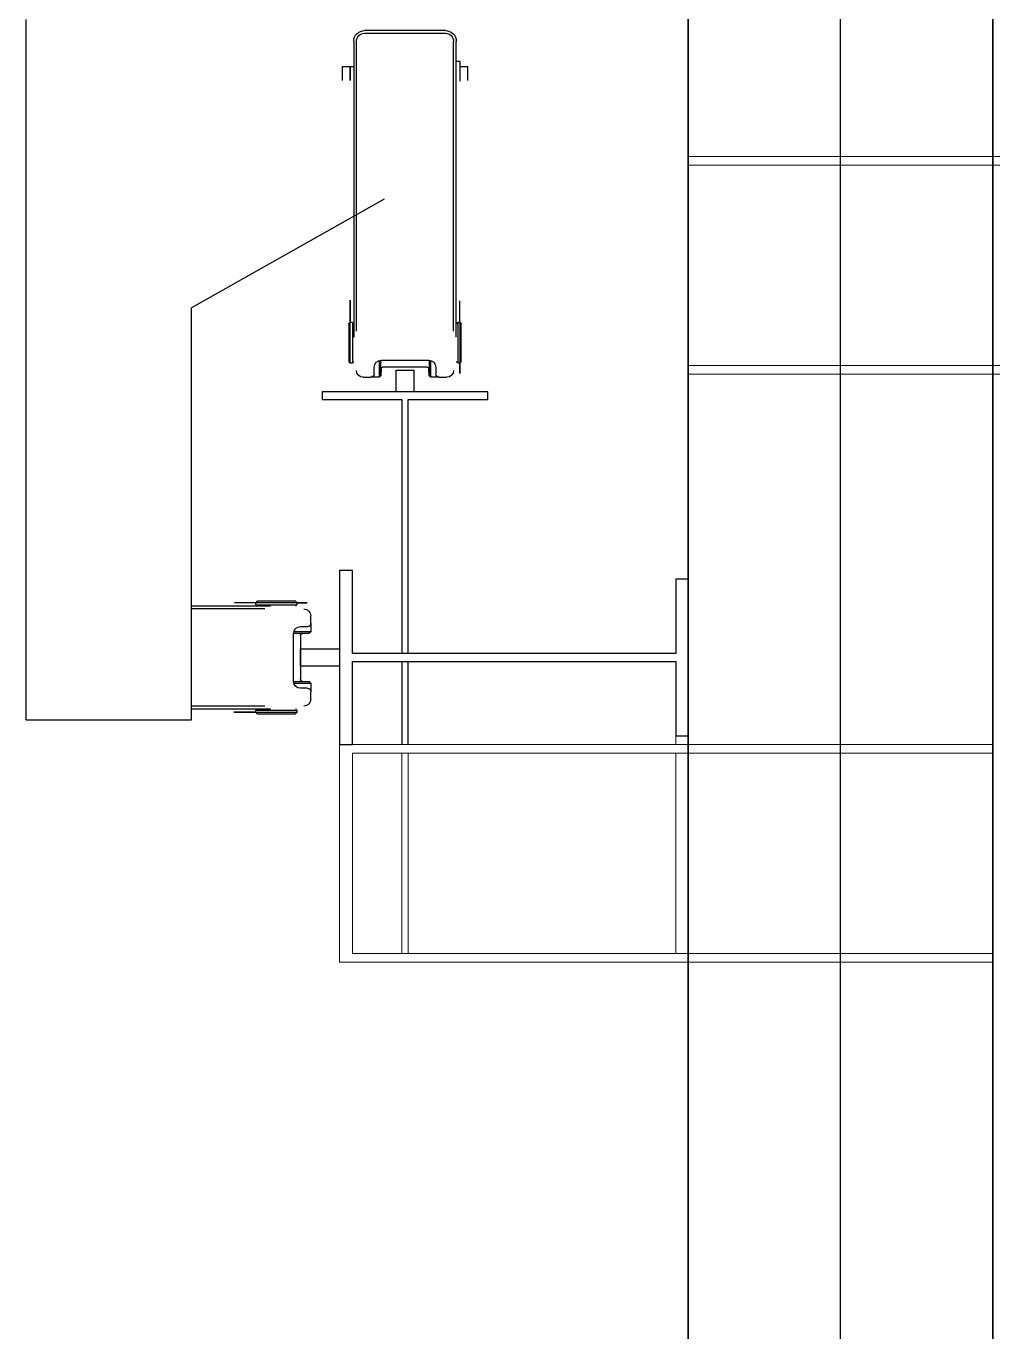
# Model space of a CAD drawing. Extents: x -1899985 to -450366, y 556196 to 2151267.
# Drawn here: x -1073765 to -1071545, y 572874 to 575872 of the extents above; entities that cross this region are included whole.
import ezdxf

# ---------------------------------------------------------------- set-up
doc = ezdxf.new("R2010")
doc.units = 0
doc.header["$LTSCALE"] = 1000
doc.header["$MEASUREMENT"] = 0
doc.linetypes.add('DOTE', pattern=[2.42, 2, -0.2, 0.02, -0.2])
doc.linetypes.add('HIDDEN', pattern=[0.375, 0.25, -0.125])
for name, color, linetype in [('A-AXIS-DOTE', 14, 'DOTE'), ('A-LIN-V', 9, 'Continuous'), ('COLUMN', 9, 'Continuous'), ('CRANE', 11, 'HIDDEN'), ('FAG16-10.01MA1-被', 7, 'Continuous'), ('FAG16-10.02MA1-被', 7, 'Continuous'), ('FAG16-10MA1-端梁结构', 7, 'Continuous'), ('FAG16-20.02MA1-轴', 7, 'Continuous'), ('FHSGH10105-主梁-04', 7, 'Continuous'), ('端盖', 7, 'Continuous')]:
    doc.layers.add(name, color=color, linetype=linetype)
doc.layers.add('S-bkl', color=4, linetype='Continuous', lineweight=0)

# ---------------------------------------------------------------- blocks, each defined once
blk = doc.blocks.new('w4234')
at = {"color": 2, "ltscale": 0.5}
for points in [[(1593575.2, -82028.5), (1593575.2, -80420.6)], [(1592753, -80833.1), (1593195.2, -81083.1)], [(1593195.2, -82028.5), (1593195.2, -81083.1)]]:
    blk.add_lwpolyline(points, dxfattribs=at)
at = {"layer": 'A-AXIS-DOTE', "color": 2}
for points in [[(1592725.2, -81225.6), (1592685.2, -81225.6), (1592685.2, -81275.6), (1592725.2, -81275.6)], [(1592945.2, -81905.6), (1592945.2, -81865.6), (1592855.2, -81865.6), (1592855.2, -81905.6)]]:
    blk.add_lwpolyline(points, close=True, dxfattribs=at)
at = {"layer": 'FAG16-10.01MA1-被', "color": 2, "linetype": 'Continuous'}
for p, q in [((1592646, -81242.2), (1592646, -81203.5)), ((1592649.3, -81202.9), (1592649.3, -81238.9)), ((1592649.3, -81238.9), (1592650.2, -81223.1)), ((1592654.9, -81218.6), (1592755.4, -81218.6)), ((1592760.2, -81223.1), (1592761, -81239.1)), ((1592761, -81239.1), (1592761, -81202.9)), ((1592764.5, -81203.5), (1592764.5, -81242.2)), ((1592626.6, -81242.2), (1592646, -81242.2)), ((1592646, -81242.2), (1592649.3, -81238.9)), ((1592761, -81239.1), (1592764.5, -81242.2)), ((1592764.5, -81242.2), (1592783.7, -81242.2)), ((1592921.6, -81807.1), (1592921.6, -81826.5)), ((1592921.6, -81826.5), (1592960.3, -81826.5)), ((1592921.6, -81826.5), (1592924.9, -81829.8)), ((1592960.8, -81829.8), (1592924.9, -81829.8)), ((1592924.9, -81829.8), (1592940.7, -81830.6)), ((1592945.2, -81835.3), (1592945.2, -81935.9)), ((1592924.7, -81941.5), (1592921.6, -81944.9)), ((1592960.3, -81944.9), (1592921.6, -81944.9)), ((1592921.6, -81944.9), (1592921.6, -81964.2)), ((1592940.7, -81940.6), (1592924.7, -81941.5)), ((1592924.7, -81941.5), (1592960.8, -81941.5))]:
    blk.add_line(p, q, dxfattribs=at)
for centre, start, end in [((1592654.9, -81223.3), 90, 177), ((1592755.4, -81223.3), 3, 90), ((1592940.4, -81835.3), 0, 87), ((1592940.4, -81935.9), 273, 0)]:
    blk.add_arc(centre, 4.71, start, end, dxfattribs=at)
at = {"layer": 'FAG16-10.02MA1-被', "color": 2, "linetype": 'Continuous'}
for p, q in [((1592579, -81115.8), (1592575.9, -81118.9)), ((1592575.9, -81118.9), (1592575.9, -81119.9)), ((1592575.9, -81206.9), (1592575.9, -81119.9)), ((1592579, -81116.8), (1592579, -81115.8)), ((1592584.2, -81115.8), (1592579, -81115.8)), ((1592579, -81116.8), (1592579, -81210.1)), ((1592584.2, -81116.8), (1592584.2, -81115.8)), ((1592584.2, -81116.8), (1592584.2, -81210.1)), ((1592587.3, -81118.1), (1592584.2, -81118.1)), ((1592826.1, -81118.1), (1592823, -81118.1)), ((1592826.1, -81116.8), (1592826.1, -81115.8)), ((1592831.3, -81115.8), (1592826.1, -81115.8)), ((1592826.1, -81116.8), (1592826.1, -81210.1)), ((1592831.3, -81115.8), (1592831.3, -81116.8)), ((1592834.4, -81118.9), (1592831.3, -81115.8)), ((1592831.3, -81210.1), (1592831.3, -81116.8)), ((1592834.4, -81119.9), (1592834.4, -81118.9)), ((1592834.4, -81119.9), (1592834.4, -81206.9)), ((1592575.9, -81206.9), (1592579, -81210.1)), ((1592579, -81210.1), (1592584.2, -81210.1)), ((1592584.2, -81207.7), (1592587.3, -81207.7)), ((1592823, -81207.7), (1592826.1, -81207.7)), ((1592826.1, -81210.1), (1592831.3, -81210.1)), ((1592831.3, -81210.1), (1592834.4, -81206.9)), ((1592956.9, -81756.4), (1592953.7, -81759.5)), ((1593046.9, -81759.5), (1592953.7, -81759.5)), ((1592953.7, -81759.5), (1592953.7, -81764.7)), ((1593046.9, -81764.7), (1592953.7, -81764.7)), ((1592956.1, -81764.7), (1592956.1, -81767.8)), ((1592956.9, -81756.4), (1593043.9, -81756.4)), ((1593044.9, -81756.4), (1593043.9, -81756.4)), ((1593048, -81759.5), (1593044.9, -81756.4)), ((1593045.7, -81767.8), (1593045.7, -81764.7)), ((1593046.9, -81759.5), (1593048, -81759.5)), ((1593046.9, -81764.7), (1593048, -81764.7)), ((1593048, -81764.7), (1593048, -81759.5)), ((1593046.9, -82006.5), (1592953.7, -82006.5)), ((1592953.7, -82006.5), (1592953.7, -82011.7)), ((1592953.7, -82011.7), (1593046.9, -82011.7)), ((1592953.7, -82011.7), (1592956.9, -82014.9)), ((1592956.1, -82003.5), (1592956.1, -82006.5)), ((1593044.9, -82014.9), (1593048, -82011.7)), ((1593045.7, -82006.5), (1593045.7, -82003.5)), ((1593046.9, -82006.5), (1593048, -82006.5)), ((1593048, -82011.7), (1593046.9, -82011.7)), ((1593048, -82011.7), (1593048, -82006.5)), ((1593043.9, -82014.9), (1592956.9, -82014.9)), ((1593043.9, -82014.9), (1593044.9, -82014.9))]:
    blk.add_line(p, q, dxfattribs=at)
at = {"layer": 'FAG16-10MA1-端梁结构', "color": 2, "linetype": 'Continuous'}
for p, q in [((1592612.4, -80445.8), (1592797.9, -80445.8)), ((1592797.9, -80452.1), (1592612.4, -80452.1)), ((1592587.3, -81149.9), (1592587.3, -80470.9)), ((1592593.6, -81136.5), (1592593.6, -80470.9)), ((1592816.7, -81136.5), (1592816.7, -80470.9)), ((1592823, -80470.9), (1592823, -81149.9)), ((1592823, -80529.1), (1592830.9, -80529.1)), ((1592830.9, -80529.1), (1592830.9, -80560.5)), ((1592830.9, -81115.8), (1592830.9, -81065.5)), ((1592760.2, -81202.9), (1592650.2, -81202.9)), ((1592579.4, -81210.1), (1592579.4, -81233.6)), ((1592634.4, -81218.6), (1592634.4, -81234.3)), ((1592775.9, -81234.3), (1592775.9, -81218.6)), ((1592626.6, -81242.2), (1592609.3, -81242.2)), ((1592801, -81242.2), (1592783.7, -81242.2)), ((1592953.7, -81759.9), (1592930.2, -81759.9)), ((1593013.9, -81767.8), (1593195.2, -81767.8)), ((1592921.6, -81807.1), (1592921.6, -81789.8)), ((1593027.3, -81774.1), (1593195.2, -81774.1)), ((1592945.2, -81814.9), (1592929.4, -81814.9)), ((1592960.9, -81940.6), (1592960.9, -81830.6)), ((1592921.6, -81981.5), (1592921.6, -81964.2)), ((1592929.4, -81956.3), (1592945.2, -81956.3)), ((1593195.2, -82003.5), (1593013.9, -82003.5)), ((1593027.3, -81997.2), (1593195.2, -81997.2)), ((1593048, -82011.3), (1593098.3, -82011.3)), ((1593575.2, -82028.5), (1593195.2, -82028.5))]:
    blk.add_line(p, q, dxfattribs=at)
for centre, radius, start, end in [((1592612.4, -80470.9), 25.1, 90, 180), ((1592612.4, -80470.9), 18.9, 90, 180), ((1592797.9, -80470.9), 25.1, 0, 90), ((1592797.9, -80470.9), 18.9, 0, 90), ((1592650.2, -81218.6), 15.7, 90, 180), ((1592760.2, -81218.6), 15.7, 0, 90), ((1592609.3, -81226.5), 15.7, 180, 270), ((1592801, -81226.5), 15.7, 270, 0), ((1592626.6, -81234.3), 7.86, 270, 0), ((1592783.7, -81234.3), 7.86, 180, 270), ((1592937.3, -81789.8), 15.7, 90, 180), ((1592929.4, -81807.1), 7.86, 180, 270), ((1592945.2, -81830.6), 15.7, 0, 90), ((1592945.2, -81940.6), 15.7, 270, 0), ((1592929.4, -81964.2), 7.86, 90, 180), ((1592937.3, -81981.5), 15.7, 180, 270)]:
    blk.add_arc(centre, radius, start, end, dxfattribs=at)
at = {"layer": 'FAG16-20.02MA1-轴', "color": 2, "linetype": 'Continuous'}
for p, q in [((1592560.6, -80560.5), (1592560.6, -80529.1)), ((1592560.6, -80529.1), (1592579.4, -80529.1)), ((1592830.9, -80560.5), (1592830.9, -80529.1)), ((1592830.9, -80529.1), (1592849.7, -80529.1)), ((1592849.7, -80529.1), (1592849.7, -80560.5)), ((1592830.9, -81065.5), (1592830.9, -81115.8)), ((1592579.4, -81233.6), (1592579.4, -81210.1)), ((1592930.2, -81759.9), (1592953.7, -81759.9)), ((1593098.3, -82011.3), (1593048, -82011.3))]:
    blk.add_line(p, q, dxfattribs=at)
at = {"layer": '端盖', "color": 2, "linetype": 'Continuous'}
for p, q in [((1592579.4, -80516.5), (1592579.4, -80561.9)), ((1592587.3, -80516.5), (1592579.4, -80516.5)), ((1592579.4, -81115.8), (1592579.4, -81066.9)), ((1593048, -81759.9), (1593096.8, -81759.9))]:
    blk.add_line(p, q, dxfattribs=at)
blk = doc.blocks.new('55555555rrrrrr-M')
at = {"layer": 'CRANE', "linetype": 'ByBlock', "ltscale": 2}
for points in [[(1525665.4, 576302.5), (1525285.4, 576302.5), (1525285.4, 576284.8), (1525468.4, 576284.8), (1525468.4, 575701.5)], [(1525482.4, 575701.5), (1525482.4, 576284.8), (1525665.4, 576284.8), (1525665.4, 576302.5)], [(1525325.4, 575892.5), (1525325.4, 575492.5), (1525355.1, 575492.5), (1525355.1, 575683.5), (1526097.4, 575683.5), (1526097.4, 575512.5), (1526125.4, 575512.5), (1526125.4, 575872.5), (1526097.4, 575872.5), (1526097.4, 575701.5), (1525355.1, 575701.5), (1525355.1, 575892.5), (1525325.4, 575892.5)], [(1525468.4, 575683.5), (1525468.4, 575492.5)], [(1525482.4, 575492.5), (1525482.4, 575683.5)]]:
    blk.add_lwpolyline(points, dxfattribs=at)
at = {"layer": 'S-bkl'}
for p, q in [((1526097.4, 575512.5), (1526097.4, 575492.5)), ((1526825.4, 575492.5), (1525325.4, 575492.5)), ((1525325.4, 575492.5), (1525325.4, 574992.5)), ((1526825.4, 575472.5), (1525355.1, 575472.5)), ((1525355.1, 575472.5), (1525355.1, 575012.5)), ((1525468.4, 575472.5), (1525468.4, 575012.5)), ((1525482.4, 575472.5), (1525482.4, 575012.5)), ((1526097.4, 575472.5), (1526097.4, 575012.5)), ((1526825.4, 574992.5), (1525325.4, 574992.5)), ((1526825.4, 575012.5), (1525355.1, 575012.5))]:
    blk.add_line(p, q, dxfattribs=at)
at = {"layer": 'FHSGH10105-主梁-04', "xscale": -1}
blk.add_blockref('w4234', (3118180.6, 657578.1), dxfattribs=at)
blk = doc.blocks.new('55555')
at = {"layer": 'COLUMN'}
for points in [[(-350, 700), (-350, -14200), (350, -14200), (350, 700)], [(16850, 700), (16850, -14200), (16150, -14200), (16150, 700)]]:
    blk.add_lwpolyline(points, close=True, dxfattribs=at)
blk = doc.blocks.new('G$C20E3758E')
at = {"layer": 'S-bkl'}
for p, q in [((-5686.76, 1438.4), (-4796.84, 1438.4)), ((-5686.76, 1425.67), (-4796.84, 1425.67)), ((-5686.76, 1132.98), (-4796.84, 1132.98)), ((-5686.76, 1120.25), (-4796.84, 1120.25))]:
    blk.add_line(p, q, dxfattribs=at)

msp = doc.modelspace()

# ---------------------------------------------------------------- linework, layer by layer
at = {"layer": 'A-AXIS-DOTE', "ltscale": 2}
msp.add_line((-1071895, 562443.9), (-1071895, 589505.1), dxfattribs=at)

# ---------------------------------------------------------------- block references
at = {"layer": 'A-LIN-V'}
for name, p in [('55555', (-1088395, 582457.5)), ('55555', (-1071895, 582457.5)), ('55555555rrrrrr-M', (-2598370.4, -1270))]:
    msp.add_blockref(name, p, dxfattribs=at)
at = {"layer": 'A-LIN-V', "xscale": 1.571585729816195, "yscale": 1.571585729816195, "zscale": 1.571585729816195}
msp.add_blockref('G$C20E3758E', (-1063307.8, 573312.1), dxfattribs=at)

doc.saveas('drawing.dxf')
